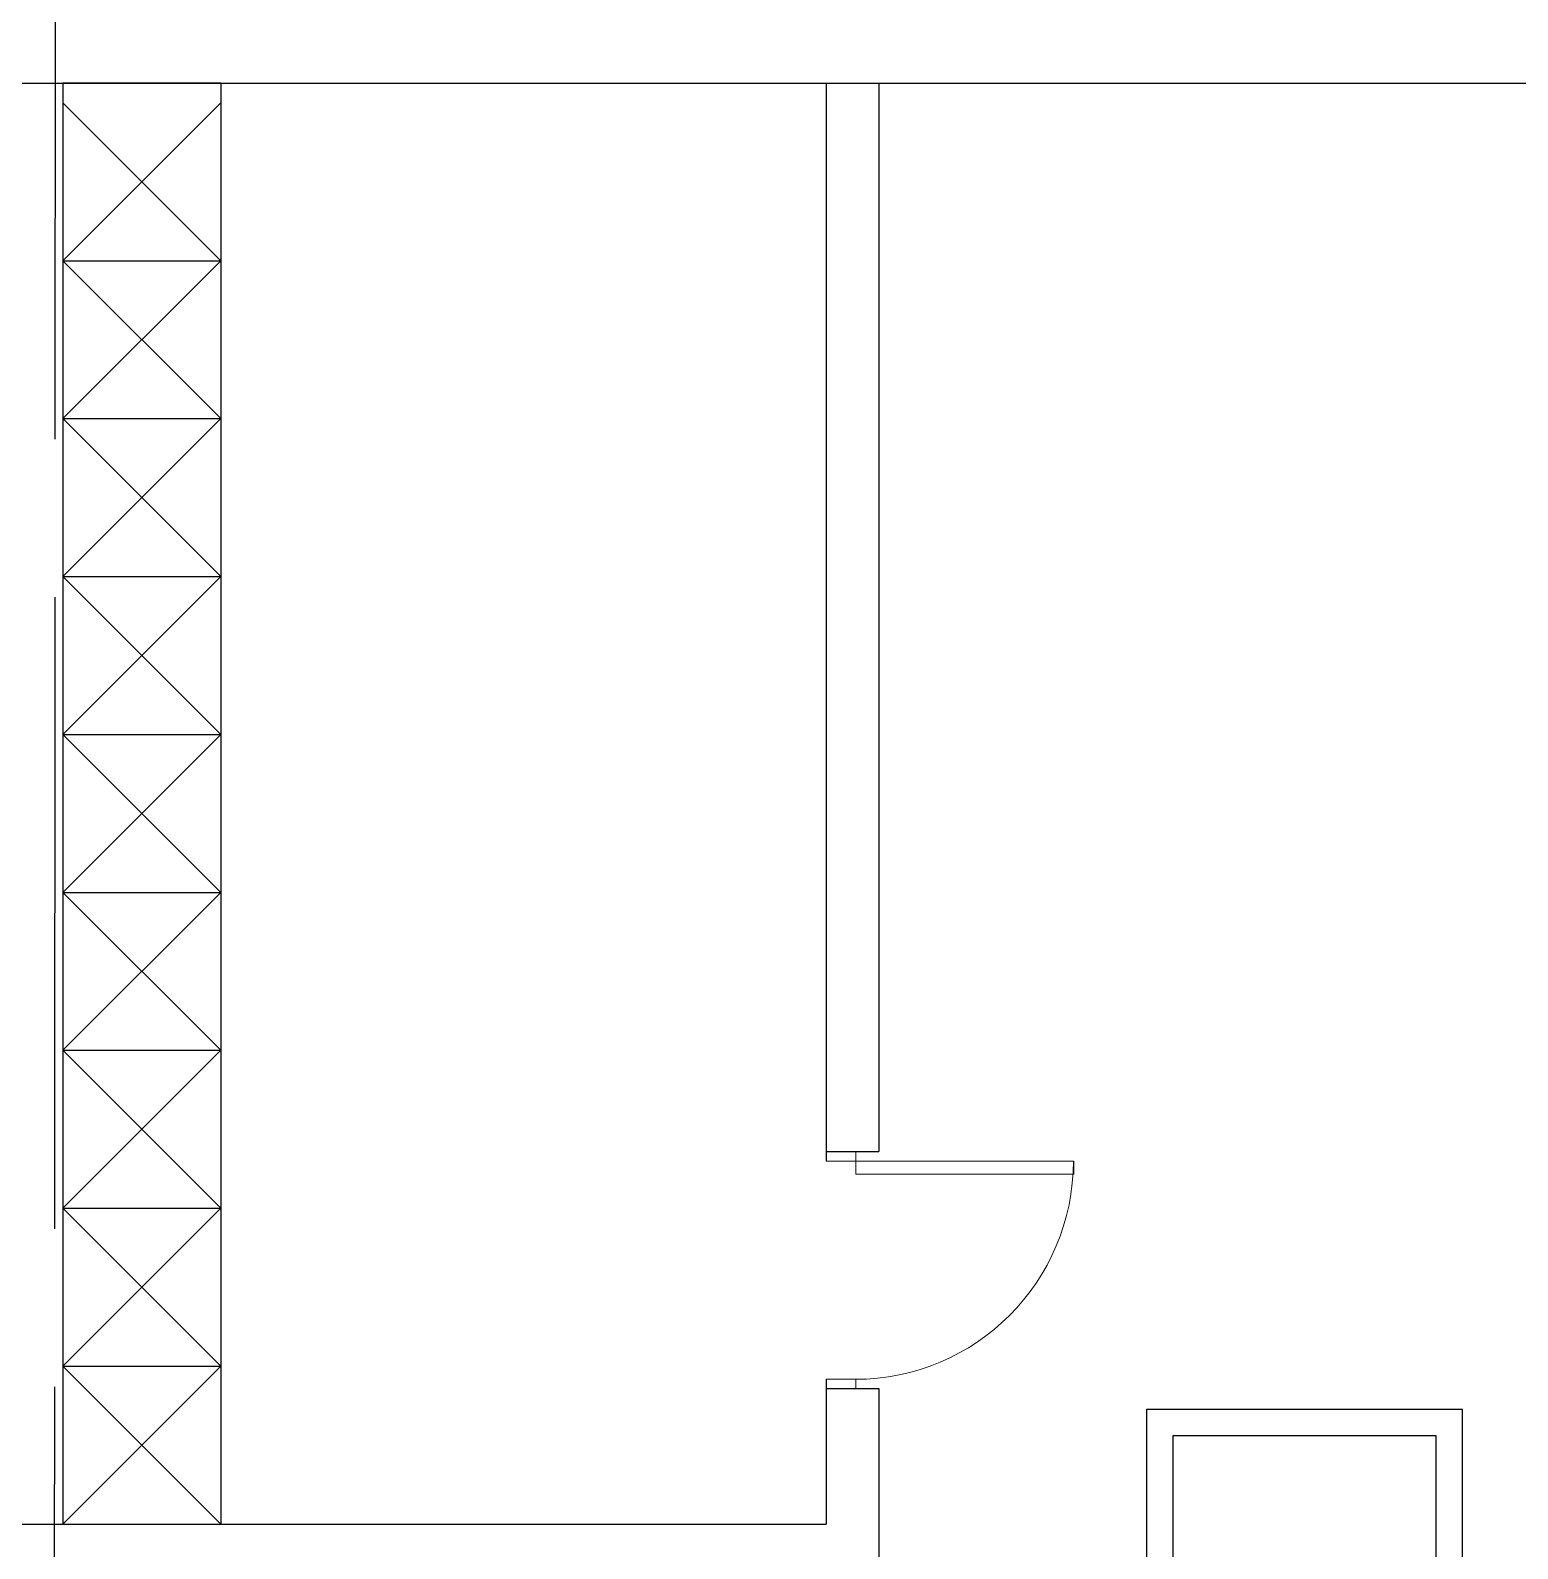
# Model space of a CAD drawing. Header units: millimetres. Extents: x -1544140 to 7445918, y -1294905 to 2019878.
# Drawn here: x 519668 to 525319, y 202089 to 207857 of the extents above; entities that cross this region are included whole.
import ezdxf

# ---------------------------------------------------------------- set-up
doc = ezdxf.new("R2010")
doc.units = ezdxf.units.MM
doc.header["$MEASUREMENT"] = 0
doc.linetypes.add('ACAD_ISO02W100', pattern=[15, 12, -3])
doc.layers.add('JA_Building Outline', color=7, linetype='Continuous', lineweight=5)

msp = doc.modelspace()

# ---------------------------------------------------------------- linework, layer by layer
at = {"color": 9, "linetype": 'ACAD_ISO02W100', "ltscale": 200, "true_color": 0xc4c4c5}
msp.add_line((519732, 146303.5), (519791.3, 265507.1), dxfattribs=at)
for p, q in [((501791.3, 207657.1), (537991.3, 207657.1)), ((522691.2, 207657.1), (522691.2, 203597.1)), ((522891.2, 207657.1), (522891.2, 203597.1)), ((522691.2, 203597.1), (522891.2, 203597.1)), ((522691.2, 202697.1), (522691.2, 202182.1)), ((522691.2, 202697.1), (522891.2, 202697.1)), ((522891.2, 202697.1), (522891.2, 201982.1))]:
    msp.add_line(p, q)
at = {"color": 67, "true_color": 0x727430}
for p, q in [((520391.3, 207657.1), (519791.3, 207657.1)), ((519791.3, 207657.1), (519791.3, 202182.1)), ((520391.3, 207657.1), (520391.3, 202182.1)), ((519791.3, 207582.1), (520391.3, 206982.1)), ((520391.3, 207582.1), (519791.3, 206982.1)), ((519791.3, 206982.1), (520391.3, 206982.1)), ((519791.3, 206982.1), (520391.3, 206382.1)), ((520391.3, 206982.1), (519791.3, 206382.1)), ((519791.3, 206382.1), (520391.3, 206382.1)), ((519791.3, 206382.1), (520391.3, 205782.1)), ((520391.3, 206382.1), (519791.3, 205782.1)), ((519791.3, 205782.1), (520391.3, 205782.1)), ((519791.3, 205782.1), (520391.3, 205182.1)), ((520391.3, 205782.1), (519791.3, 205182.1)), ((519791.3, 205182.1), (520391.3, 205182.1)), ((519791.3, 205182.1), (520391.3, 204582.1)), ((520391.3, 205182.1), (519791.3, 204582.1)), ((519791.3, 204582.1), (520391.3, 204582.1)), ((519791.3, 204582.1), (520391.3, 203982.1)), ((520391.3, 204582.1), (519791.3, 203982.1)), ((519791.3, 203982.1), (520391.3, 203982.1)), ((519791.3, 203982.1), (520391.3, 203382.1)), ((520391.3, 203982.1), (519791.3, 203382.1)), ((519791.3, 203382.1), (520391.3, 203382.1)), ((519791.3, 203382.1), (520391.3, 202782.1)), ((520391.3, 203382.1), (519791.3, 202782.1)), ((519791.3, 202782.1), (520391.3, 202782.1)), ((519791.3, 202782.1), (520391.3, 202182.1)), ((520391.3, 202782.1), (519791.3, 202182.1))]:
    msp.add_line(p, q, dxfattribs=at)
at = {"color": 18, "true_color": 0x000000}
for p, q in [((522691.2, 203597.1), (522691.2, 203561.1)), ((522691.2, 202732.8), (522691.2, 202697.1))]:
    msp.add_line(p, q, dxfattribs=at)
at = {"lineweight": 25}
msp.add_line((516691.4, 202182.1), (522691.2, 202182.1), dxfattribs=at)
for points in [[(523909.2, 201417.9), (525109.2, 201417.9), (525109.2, 202617.9), (523909.2, 202617.9)], [(524009.2, 201517.9), (525009.2, 201517.9), (525009.2, 202517.9), (524009.2, 202517.9)]]:
    msp.add_lwpolyline(points, close=True)
at = {"layer": 'JA_Building Outline', "color": 18, "lineweight": 0, "true_color": 0x000000}
for p, q in [((522691.2, 203597.1), (522691.2, 203561.1)), ((522803.7, 203597.1), (522691.2, 203597.1)), ((522803.7, 203561.1), (522803.7, 203597.1)), ((522691.2, 203561.1), (522803.7, 203561.1)), ((522691.2, 202732.8), (522691.2, 202696.8)), ((522803.7, 202732.8), (522691.2, 202732.8)), ((522803.7, 202696.8), (522803.7, 202732.8)), ((522691.2, 202696.8), (522803.7, 202696.8))]:
    msp.add_line(p, q, dxfattribs=at)
at = {"layer": 'JA_Building Outline', "color": 18, "lineweight": 5, "true_color": 0x000000}
for p, q in [((522803.7, 203561.1), (522691.2, 203561.1)), ((522803.7, 202732.8), (522691.2, 202732.8))]:
    msp.add_line(p, q, dxfattribs=at)
msp.add_lwpolyline([(522803.7, 203561.1), (523632, 203561.1), (523632, 203511.9), (522803.7, 203511.9)], close=True, dxfattribs=at)
msp.add_arc((522801.6, 203561.7), 829.5, 270, 0, dxfattribs=at)

doc.saveas('drawing.dxf')
